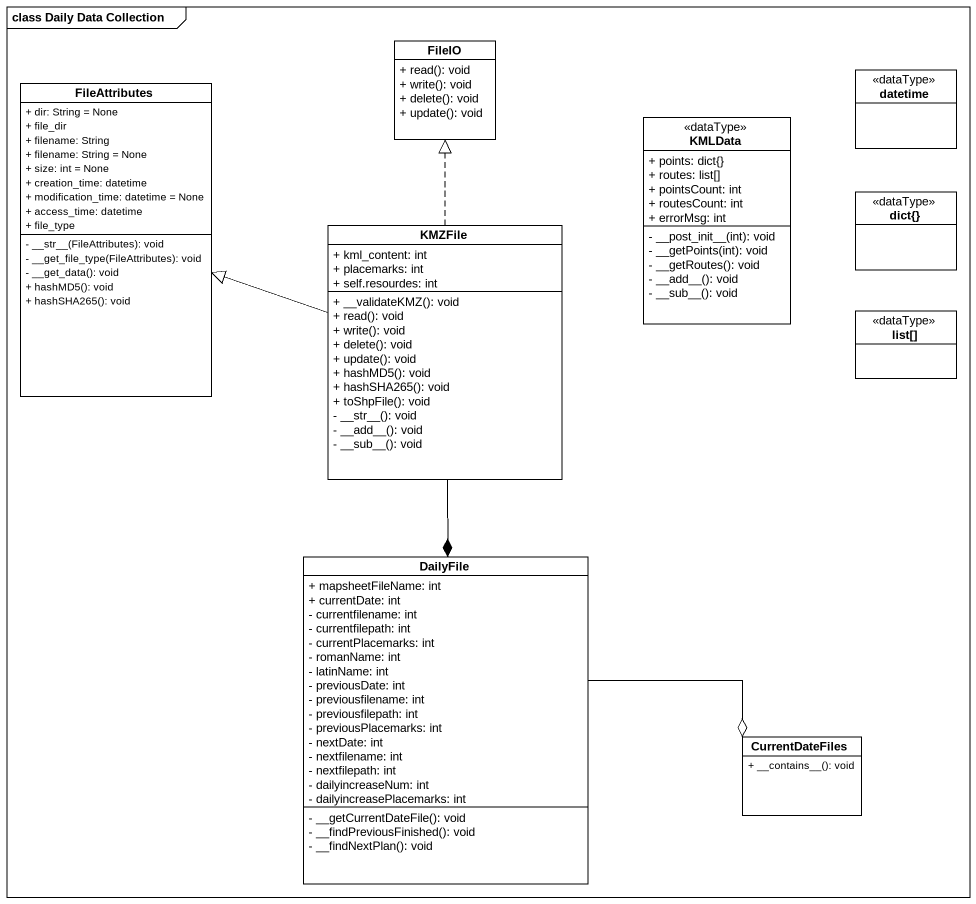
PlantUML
@startuml
mainframe class Daily Data Collection
hide circle
hide empty members
skinparam classAttributeIconSize 0
class FileIO {
  + read(): void
  + write(): void
  + delete(): void
  + update(): void
}
class FileAttributes {
  + dir: String = None
  + file_dir
  + filename: String
  + filename: String = None
  + size: int = None
  + creation_time: datetime
  + modification_time: datetime = None
  + access_time: datetime
  + file_type
  - ~__str~__(FileAttributes): void
  - __get_file_type(FileAttributes): void
  - __get_data(): void
  + hashMD5(): void
  + hashSHA265(): void
}
class datetime <<dataType>>
class KMLData <<dataType>> {
  + points: dict{}
  + routes: list[]
  + pointsCount: int
  + routesCount: int
  + errorMsg: int
  - ~__post_init~__(int): void
  - __getPoints(int): void
  - __getRoutes(): void
  - ~__add~__(): void
  - ~__sub~__(): void
}
class "dict{}" as dict <<dataType>>
class KMZFile {
  + kml_content: int
  + placemarks: int
  + self.resourdes: int
  + __validateKMZ(): void
  + read(): void
  + write(): void
  + delete(): void
  + update(): void
  + hashMD5(): void
  + hashSHA265(): void
  + toShpFile(): void
  - ~__str~__(): void
  - ~__add~__(): void
  - ~__sub~__(): void
}
class "list[]" as list <<dataType>>
class DailyFile {
  + mapsheetFileName: int
  + currentDate: int
  - currentfilename: int
  - currentfilepath: int
  - currentPlacemarks: int
  - romanName: int
  - latinName: int
  - previousDate: int
  - previousfilename: int
  - previousfilepath: int
  - previousPlacemarks: int
  - nextDate: int
  - nextfilename: int
  - nextfilepath: int
  - dailyincreaseNum: int
  - dailyincreasePlacemarks: int
  - __getCurrentDateFile(): void
  - __findPreviousFinished(): void
  - __findNextPlan(): void
}
class CurrentDateFiles {
  + ~__contains~__(): void
}
KMZFile .up.|> FileIO
KMZFile -left-|> FileAttributes
KMZFile --* DailyFile
DailyFile -right-o CurrentDateFiles
@enduml
